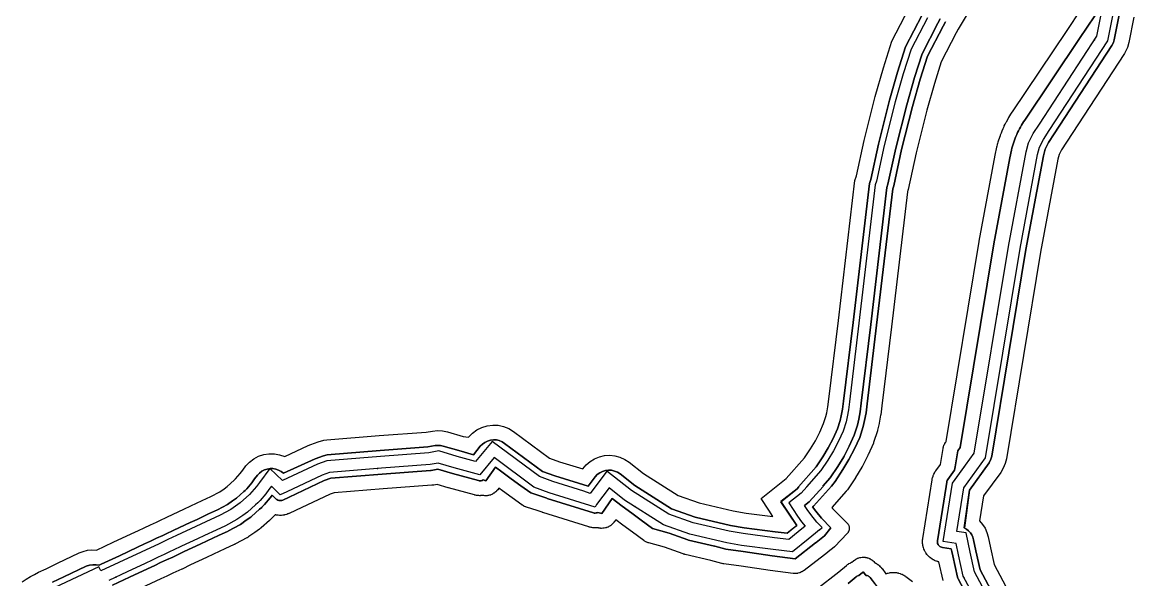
# Model space of a CAD drawing. Header units: inches. Extents: x 87989 to 118156, y 435697 to 451526.
# Drawn here: x 92615.4 to 92990.2, y 437992.6 to 438180.6 of the extents above; entities that cross this region are included whole.
import ezdxf

# ---------------------------------------------------------------- set-up
doc = ezdxf.new("R2010")
doc.units = ezdxf.units.IN
doc.header["$MEASUREMENT"] = 0
for name, color, linetype, true_color in [('As_waterkering_BWK', 7, 'Continuous', 0x7b8981), ('Beschermingszone_BWK', 7, 'Continuous', 0xcf890d), ('Grens_bebouwingsvrije_zone_BWK', 7, 'Continuous', 0x6789ae), ('Kernzone_BWK', 7, 'Continuous', 0xcb89af), ('Kunstwerken_BWK', 7, 'Continuous', 0xc78952), ('Referentiepunten_BWK', 7, 'Continuous', 0x178980)]:
    doc.layers.add(name, color=color, linetype=linetype, true_color=true_color)

msp = doc.modelspace()

# ---------------------------------------------------------------- linework, layer by layer
at = {"layer": 'As_waterkering_BWK'}
for points in [[(92941.1847, 437977.9754), (92932.7117, 437993.8696), (92931.11, 438001.05), (92930.32, 438004.85), (92925.97, 438005.47), (92929.1, 438025.193), (92936.4159, 438035.277), (92947.9253, 438104.9948), (92953.8784, 438136.8772), (92954.6721, 438139.9199), (92956.2596, 438143.0949), (92958.3763, 438146.2699), (92977.6896, 438175.8669), (92979.8211, 438186.5625)], [(92884.244, 438009.4833), (92885.1397, 438010.2435), (92883.3564, 438012.0244), (92881.3665, 438014.571), (92880.0861, 438016.3094), (92879.2164, 438017.6418), (92880.79, 438018.89), (92885.49, 438024.06), (92885.39, 438024.16), (92887.88, 438026.97), (92890.44, 438030.81), (92892.43, 438034.1), (92894.289, 438037.648), (92895.91, 438041.31), (92897.041, 438044.762), (92897.4721, 438046.7254), (92897.9382, 438049.2484), (92898.3, 438052.12), (92901.52, 438078.69), (92906.98, 438124.91), (92907.32, 438125.96), (92909.98, 438138.16), (92913.63, 438152.73), (92916.31, 438162.01), (92918.8, 438169.96), (92924.1652, 438180.2539), (92924.9476, 438181.6995)], [(92884.244, 438009.4833), (92882.8394, 438008.2912), (92880.407, 438006.326), (92880.401, 438006.321), (92875.128, 438002.062), (92868.59, 438002.828), (92857.947, 438004.215), (92853.01, 438005.016), (92840.565, 438007.946), (92831.688, 438011.107), (92818.518, 438019.491), (92813.288, 438023.573), (92809.1, 438017.94), (92808.59, 438017.09), (92793.047, 438021.956), (92787.941, 438023.813), (92774.509, 438033.793), (92769.752, 438027.961), (92761.031, 438030.374), (92755.71, 438031.935), (92752.979, 438031.439), (92736.59, 438030.233), (92719.03, 438028.813), (92716.52, 438027.881), (92704.608, 438022.303), (92702.445, 438021.291), (92701.18, 438022.49), (92699.46, 438024.12), (92698.607, 438022.998), (92697.53, 438021.53), (92695.619, 438019.359), (92694.88, 438018.52), (92694.144, 438017.864), (92691.369, 438015.39), (92689.799, 438014.29), (92687.84, 438012.92), (92683.99, 438010.84), (92680.808, 438009.356), (92676.924, 438007.545), (92674.554, 438006.439), (92669.13, 438003.91), (92666.297, 438002.534), (92665.35, 438002.097), (92663.291, 438001.148), (92661.254, 438000.196), (92659.26, 437999.264), (92656.873, 437998.148), (92650.775, 437995.297), (92644.601, 437992.411)]]:
    msp.add_lwpolyline(points, dxfattribs=at)
at = {"layer": 'Beschermingszone_BWK'}
for points in [[(92947.6016, 438206.0938), (92931.0371, 438178.2422), (92930.3477, 438176.9688), (92925.2949, 438167.2734), (92923.0137, 438159.9922), (92920.3906, 438150.9063), (92916.7969, 438136.5625), (92914.1113, 438124.2539), (92914.084, 438124.1367), (92914.0488, 438124.0156), (92913.8516, 438123.4062), (92908.4707, 438077.8594), (92905.248, 438051.2617), (92904.8672, 438048.2383), (92904.8457, 438048.1055), (92904.3418, 438045.3789), (92904.3359, 438045.3477), (92904.3262, 438045.2969), (92903.8301, 438043.0391), (92903.8027, 438042.9297), (92903.7637, 438042.7969), (92902.4883, 438038.9023), (92902.4258, 438038.7383), (92902.4023, 438038.6836), (92900.6309, 438034.6797), (92900.5859, 438034.5859), (92900.5586, 438034.5313), (92898.5664, 438030.7305), (92898.5176, 438030.6406), (92898.4902, 438030.5938), (92896.3789, 438027.1016), (92896.3184, 438027.0078), (92893.627, 438022.9727), (92893.5293, 438022.8359), (92893.3184, 438022.5625), (92893.2227, 438022.4453), (92888.4082, 438016.9258), (92888.6074, 438016.6719), (92893.5449, 438011.7422), (92893.6563, 438011.6211), (92893.7598, 438011.4961), (92893.8555, 438011.3633), (92893.9414, 438011.2227), (92894.0195, 438011.082), (92894.0859, 438010.9297), (92894.1445, 438010.7773), (92894.1914, 438010.6211), (92894.2285, 438010.4609), (92894.2559, 438010.3008), (92894.2715, 438010.1367), (92894.2773, 438009.9727), (92894.2715, 438009.8125), (92894.2559, 438009.6484), (92894.2285, 438009.4883), (92894.1914, 438009.3281), (92894.1445, 438009.1719), (92894.0859, 438009.0195), (92894.0195, 438008.8672), (92893.9414, 438008.7227), (92893.8555, 438008.5859), (92893.7598, 438008.4531), (92893.6563, 438008.3281), (92893.5938, 438008.2578), (92889.4023, 438003.8281), (92889.3535, 438003.7773), (92889.2344, 438003.6641), (92889.1367, 438003.582), (92887.1699, 438002.0313), (92886.2051, 438001.2734), (92885.959, 438001.0781), (92885.9316, 438001.0586), (92879.0273, 437995.7461), (92878.8809, 437995.6406), (92878.5391, 437995.418), (92878.4258, 437995.3477), (92878.2813, 437995.2734), (92878.1953, 437995.2305), (92877.8359, 437995.0703), (92877.7734, 437995.043), (92877.6211, 437994.9883), (92877.4668, 437994.9414), (92877.0859, 437994.8359), (92876.9258, 437994.8008), (92876.7637, 437994.7734), (92876.7012, 437994.7656), (92876.3105, 437994.7266), (92876.2109, 437994.7148), (92876.0469, 437994.7109), (92875.918, 437994.7148), (92875.5254, 437994.7344), (92875.4922, 437994.7383), (92875.3301, 437994.7539), (92867.6055, 437995.7656), (92867.5801, 437995.7695), (92857.7969, 437997.1602), (92851.9355, 437997.9688), (92851.7852, 437997.9922), (92851.4688, 437998.0586), (92851.3164, 437998.0938), (92847.6484, 437999.0859), (92847.5781, 437999.1055), (92838.9609, 438001.1328), (92838.8926, 438001.1484), (92838.7559, 438001.1836), (92838.6934, 438001.2031), (92838.4805, 438001.2656), (92838.4141, 438001.2852), (92838.2832, 438001.3281), (92838.252, 438001.3398), (92838.2168, 438001.3516), (92832.0176, 438003.5586), (92826.6504, 438005.0391), (92826.5078, 438005.0859), (92826.2129, 438005.1836), (92826.0684, 438005.2383), (92825.9297, 438005.3008), (92825.6484, 438005.4375), (92825.5, 438005.5195), (92825.3867, 438005.5859), (92825.1289, 438005.7539), (92825.1035, 438005.7734), (92825.0039, 438005.8438), (92821.1797, 438008.6758), (92817.9688, 438011.0664), (92815.5332, 438012.8711), (92815.0156, 438012.1172), (92814.9355, 438012.0078), (92814.8867, 438011.9414), (92814.6113, 438011.6094), (92814.5586, 438011.5469), (92814.4473, 438011.4258), (92814.3184, 438011.3086), (92813.9824, 438011.0156), (92813.873, 438010.9297), (92813.7402, 438010.832), (92813.6328, 438010.7656), (92813.2617, 438010.543), (92813.2305, 438010.5273), (92813.0859, 438010.4492), (92812.9375, 438010.3789), (92812.873, 438010.3555), (92812.4688, 438010.1992), (92812.3809, 438010.168), (92812.2246, 438010.1211), (92812.0586, 438010.082), (92811.6289, 438010), (92811.4785, 438009.9766), (92811.3164, 438009.9609), (92811.2012, 438009.9531), (92810.7676, 438009.9453), (92810.5566, 438009.9492), (92810.3945, 438009.9687), (92810.3379, 438009.9766), (92809.9102, 438010.043), (92809.8066, 438010.0586), (92809.6992, 438010.0859), (92809.4375, 438010.1484), (92809.2168, 438010.1211), (92809.0957, 438010.1133), (92809.0078, 438010.1094), (92808.5918, 438010.0938), (92808.5176, 438010.0938), (92808.3828, 438010.0977), (92808.0508, 438010.1172), (92808.0215, 438010.1172), (92807.8516, 438010.1328), (92807.4316, 438010.1914), (92807.2832, 438010.2188), (92807.2266, 438010.2305), (92806.9004, 438010.3008), (92806.8008, 438010.3281), (92806.5977, 438010.3789), (92806.498, 438010.4102), (92790.9277, 438015.2852), (92790.875, 438015.3008), (92790.7344, 438015.3516), (92790.6816, 438015.3672), (92789.0176, 438015.9727), (92785.4004, 438017.0938), (92785.3359, 438017.1133), (92785.2031, 438017.1641), (92784.8086, 438017.3242), (92784.6484, 438017.3945), (92784.5039, 438017.4727), (92784.4473, 438017.5078), (92784.0938, 438017.7227), (92784.0117, 438017.7773), (92783.9219, 438017.8398), (92780.6152, 438020.2656), (92777.3906, 438022.6211), (92776.1504, 438023.5273), (92775.752, 438022.9844), (92775.7207, 438022.9453), (92775.6387, 438022.8438), (92775.3809, 438022.5391), (92775.3574, 438022.5117), (92775.2441, 438022.3945), (92775.125, 438022.2813), (92775.0977, 438022.2578), (92774.791, 438021.9961), (92774.6934, 438021.918), (92774.5605, 438021.8242), (92774.4668, 438021.7656), (92774.125, 438021.5547), (92774.0801, 438021.5313), (92773.9355, 438021.4531), (92773.7773, 438021.3828), (92773.3965, 438021.2266), (92773.2617, 438021.1758), (92773.1055, 438021.1289), (92773.0137, 438021.1055), (92772.623, 438021.0195), (92772.5566, 438021.0039), (92772.3945, 438020.9766), (92772.2305, 438020.9609), (92771.8281, 438020.9336), (92771.5059, 438020.9375), (92771.4277, 438020.9414), (92771.0293, 438020.9805), (92770.9434, 438020.9922), (92770.7832, 438021.0156), (92770.707, 438021.0313), (92770.5586, 438021.0117), (92770.375, 438020.9922), (92769.957, 438020.9688), (92769.8105, 438020.9648), (92769.75, 438020.9648), (92769.4238, 438020.9727), (92769.3184, 438020.9766), (92769.2188, 438020.9883), (92768.8105, 438021.0313), (92768.748, 438021.0391), (92768.6074, 438021.0586), (92768.2754, 438021.125), (92768.1855, 438021.1445), (92767.9844, 438021.1875), (92767.8945, 438021.2109), (92759.1309, 438023.6367), (92759.0938, 438023.6484), (92755.3301, 438024.75), (92754.2305, 438024.5508), (92754.1641, 438024.5391), (92754.0332, 438024.5195), (92753.9727, 438024.5117), (92753.7578, 438024.4844), (92753.6914, 438024.4766), (92753.5586, 438024.4648), (92753.4922, 438024.457), (92737.1289, 438023.2539), (92720.5586, 438021.9141), (92719.2266, 438021.418), (92707.5762, 438015.9648), (92705.4121, 438014.9492), (92705.3145, 438014.9063), (92705.1133, 438014.8242), (92705.0176, 438014.7852), (92704.6973, 438014.668), (92704.6387, 438014.6484), (92704.4941, 438014.6055), (92704.0762, 438014.4883), (92703.9102, 438014.4492), (92703.873, 438014.4453), (92703.5371, 438014.3828), (92703.4141, 438014.3633), (92703.3262, 438014.3516), (92702.9023, 438014.3125), (92702.8262, 438014.3047), (92702.6875, 438014.3008), (92702.3477, 438014.2969), (92702.1445, 438014.3047), (92701.707, 438014.3359), (92701.5684, 438014.3516), (92701.4961, 438014.3594), (92701.1582, 438014.4141), (92701.0703, 438014.4297), (92700.9492, 438014.457), (92700.6895, 438014.5234), (92700.1328, 438013.8945), (92700.082, 438013.8359), (92699.9785, 438013.7266), (92699.9258, 438013.6719), (92699.7539, 438013.5), (92699.7031, 438013.4492), (92699.5938, 438013.3438), (92699.5371, 438013.293), (92698.8027, 438012.6406), (92696.0195, 438010.1563), (92695.9727, 438010.1172), (92695.8594, 438010.0234), (92695.8027, 438009.9766), (92695.6191, 438009.832), (92695.5898, 438009.8086), (92695.5625, 438009.7891), (92695.4453, 438009.6992), (92695.3848, 438009.6563), (92693.8125, 438008.5547), (92691.8516, 438007.1836), (92691.8008, 438007.1484), (92691.6719, 438007.0625), (92691.6113, 438007.0273), (92691.416, 438006.9063), (92691.3535, 438006.8672), (92691.2305, 438006.7969), (92691.168, 438006.7617), (92687.3164, 438004.6797), (92687.2852, 438004.6641), (92687.2188, 438004.6289), (92687.1875, 438004.6133), (92687.082, 438004.5586), (92687.0566, 438004.5469), (92686.9824, 438004.5117), (92686.9492, 438004.4961), (92683.7656, 438003.0117), (92679.8828, 438001.2031), (92677.5137, 438000.0938), (92672.1387, 437997.5898), (92669.3145, 437996.2188), (92669.2715, 437996.1992), (92668.2813, 437995.7422), (92666.2383, 437994.7969), (92664.2188, 437993.8555), (92662.2246, 437992.9219), (92653.7422, 437988.957)], [(92925.8789, 437992.3438), (92924.4766, 437998.6367), (92924.2832, 437998.6797), (92924.1836, 437998.707), (92924.0918, 437998.7305), (92923.7129, 437998.8477), (92923.6484, 437998.8711), (92923.5254, 437998.9141), (92923.2324, 437999.0313), (92923.2012, 437999.0469), (92923.0508, 437999.1133), (92922.6953, 437999.2891), (92922.5527, 437999.3672), (92922.5215, 437999.3828), (92922.248, 437999.5469), (92922.1406, 437999.6133), (92922.082, 437999.6563), (92921.7598, 437999.8828), (92921.6855, 437999.9375), (92921.6035, 438000.0039), (92921.3594, 438000.207), (92921.3164, 438000.2461), (92921.2129, 438000.3438), (92920.9219, 438000.6289), (92920.7988, 438000.7578), (92920.5859, 438001.0039), (92920.4902, 438001.1211), (92920.4629, 438001.1563), (92920.2266, 438001.4766), (92920.1602, 438001.5742), (92920.1152, 438001.6406), (92919.9473, 438001.9102), (92919.9063, 438001.9805), (92919.8496, 438002.082), (92919.668, 438002.4336), (92919.6465, 438002.4766), (92919.584, 438002.6133), (92919.459, 438002.9102), (92919.3945, 438003.082), (92919.2676, 438003.4688), (92919.2266, 438003.6055), (92919.2129, 438003.6602), (92919.1387, 438003.9648), (92919.1152, 438004.0703), (92919.0996, 438004.1602), (92919.0352, 438004.5508), (92919.0254, 438004.625), (92919.0117, 438004.75), (92918.9863, 438005.0664), (92918.9844, 438005.1016), (92918.9785, 438005.2617), (92918.9785, 438005.6602), (92918.9824, 438005.8242), (92918.9844, 438005.8555), (92919.0098, 438006.1719), (92919.0195, 438006.2734), (92919.043, 438006.4688), (92919.0469, 438006.5), (92919.0566, 438006.5664), (92922.1895, 438026.3086), (92922.207, 438026.4063), (92922.25, 438026.6211), (92922.2734, 438026.7266), (92922.3477, 438027.0234), (92922.3594, 438027.0703), (92922.4023, 438027.207), (92922.5254, 438027.582), (92922.5879, 438027.75), (92922.709, 438028.0391), (92922.7715, 438028.1758), (92922.7891, 438028.2109), (92922.9648, 438028.5547), (92923.0254, 438028.6641), (92923.0605, 438028.7227), (92923.2207, 438028.9844), (92923.2715, 438029.0664), (92923.3789, 438029.2266), (92923.4336, 438029.3047), (92925.043, 438031.5195), (92925.8965, 438036.8984), (92925.9141, 438036.9961), (92925.9395, 438037.1094), (92926.0313, 438037.4805), (92926.043, 438037.5273), (92926.0918, 438037.6836), (92926.1504, 438037.8438), (92926.3008, 438038.1992), (92926.3652, 438038.3398), (92926.4414, 438038.4844), (92926.4766, 438038.543), (92926.6777, 438038.8711), (92926.7285, 438038.9531), (92926.7852, 438039.0313), (92926.9336, 438039.2383), (92938.0723, 438106.6992), (92938.082, 438106.7539), (92943.5098, 438135.8281), (92944.0234, 438138.4688), (92944.0352, 438138.5273), (92944.0645, 438138.6602), (92944.0801, 438138.7227), (92944.248, 438139.3945), (92944.2598, 438139.4414), (92944.2891, 438139.5508), (92944.3047, 438139.6016), (92944.502, 438140.2656), (92944.6973, 438140.9297), (92944.7148, 438140.9844), (92944.75, 438141.0898), (92944.7637, 438141.1367), (92944.9922, 438141.7969), (92945.2188, 438142.4531), (92945.2383, 438142.5039), (92945.2754, 438142.6055), (92945.2949, 438142.6563), (92945.5508, 438143.3086), (92945.8086, 438143.957), (92945.8262, 438144), (92945.8691, 438144.1055), (92945.8906, 438144.1563), (92946.1758, 438144.793), (92946.4609, 438145.4297), (92946.4844, 438145.4805), (92946.5313, 438145.5781), (92946.5508, 438145.6211), (92946.8672, 438146.2539), (92947.1816, 438146.8789), (92947.2051, 438146.9258), (92947.2559, 438147.0195), (92947.2813, 438147.0664), (92947.957, 438148.2813), (92947.9805, 438148.3203), (92948.0391, 438148.4219), (92948.0684, 438148.4688), (92948.4316, 438149.0625), (92948.7949, 438149.6484), (92948.8242, 438149.6953), (92948.8828, 438149.7852), (92948.9082, 438149.8242), (92949.2949, 438150.3984), (92967.752, 438177.8477), (92972.3203, 438184.7344)], [(92645.9141, 437990.8047), (92651.6211, 437993.4844), (92657.7207, 437996.3359), (92660.1074, 437997.4531), (92662.1016, 437998.3828), (92664.1328, 437999.332), (92666.1875, 438000.2813), (92667.1523, 438000.7266), (92669.9902, 438002.1055), (92675.4004, 438004.625), (92677.7695, 438005.7344), (92681.6523, 438007.543), (92684.8359, 438009.0273), (92684.9414, 438009.082), (92688.791, 438011.1602), (92688.9863, 438011.2812), (92690.9453, 438012.6523), (92692.5156, 438013.7539), (92692.6992, 438013.8984), (92695.4746, 438016.3711), (92696.2109, 438017.0273), (92696.3809, 438017.1992), (92697.1191, 438018.0391), (92699.0313, 438020.207), (92699.1426, 438020.3477), (92699.7129, 438021.125), (92699.8047, 438021.0391), (92701.0684, 438019.8398), (92701.3359, 438019.625), (92701.6348, 438019.4609), (92701.957, 438019.3516), (92702.2949, 438019.2969), (92702.6367, 438019.3008), (92702.9727, 438019.3633), (92703.293, 438019.4805), (92705.4551, 438020.4922), (92717.293, 438026.0352), (92719.4668, 438026.8438), (92736.7441, 438028.2383), (92753.125, 438029.4453), (92753.3359, 438029.4727), (92755.6016, 438029.8828), (92760.4824, 438028.4492), (92769.2188, 438026.0352), (92769.541, 438025.9727), (92769.8691, 438025.9648), (92770.1934, 438026.0117), (92770.5059, 438026.1094), (92770.7891, 438026.2539), (92771.7109, 438025.9297), (92775.0391, 438030.5391), (92777.1094, 438029.0195), (92780.3398, 438026.6602), (92783.5703, 438024.3008), (92786.8809, 438021.8711), (92790.6133, 438020.7148), (92792.3633, 438020.0781), (92792.4492, 438020.0469), (92807.9922, 438015.1797), (92808.3184, 438015.1094), (92808.6504, 438015.0898), (92808.9805, 438015.1289), (92809.3008, 438015.2188), (92809.4512, 438015.293), (92810.8906, 438014.9414), (92814.3398, 438019.9805), (92817.7402, 438017.4609), (92820.9492, 438015.0781), (92824.1602, 438012.6914), (92827.9805, 438009.8594), (92833.5234, 438008.332), (92839.8945, 438006.0625), (92840.1074, 438006), (92848.8496, 438003.9414), (92848.9609, 438003.9102), (92852.6191, 438002.9219), (92858.4902, 438002.1094), (92868.2695, 438000.7188), (92875.9805, 437999.7109), (92882.8691, 438005.0117), (92883.1094, 438005.1992), (92885.9004, 438007.3906), (92888.0898, 438010.125), (92884.8574, 438013.3516), (92882.9609, 438015.7813), (92881.9004, 438017.2188), (92882.1602, 438017.4258), (92888.252, 438024.125), (92889.4688, 438025.7461), (92892.1289, 438029.7383), (92894.1738, 438033.1172), (92896.0918, 438036.7773), (92897.7793, 438040.5937), (92898.9727, 438044.2344), (92899.4336, 438046.3281), (92899.916, 438048.9414), (92900.2852, 438051.875), (92903.5059, 438078.4531), (92908.9434, 438124.4805), (92909.2539, 438125.4375), (92911.9277, 438137.7031), (92915.5605, 438152.2109), (92918.2246, 438161.4336), (92920.6563, 438169.1914), (92925.9316, 438179.3164), (92926.6875, 438180.7109)], [(92977.0313, 438182.793), (92971.9102, 438175.0703), (92953.4395, 438147.6016), (92953.0527, 438147.0273), (92952.6895, 438146.4375), (92952.3242, 438145.8477), (92951.9863, 438145.2383), (92951.6484, 438144.6328), (92951.3379, 438144.0117), (92951.0254, 438143.3906), (92950.7402, 438142.7539), (92950.457, 438142.1172), (92950.2012, 438141.4727), (92949.9453, 438140.8242), (92949.7188, 438140.1641), (92949.4922, 438139.5117), (92949.2949, 438138.8438), (92949.0977, 438138.1797), (92948.9297, 438137.5117), (92948.4219, 438134.8945), (92943.002, 438105.8594), (92931.6758, 438037.2578), (92930.832, 438036.0938), (92929.9668, 438030.6445), (92929.793, 438029.5547), (92927.4805, 438026.3672), (92927.3203, 438026.1055), (92927.2012, 438025.8203), (92927.127, 438025.5234), (92926.8906, 438024.0313), (92923.9941, 438005.7852), (92923.9707, 438005.4688), (92923.9961, 438005.1523), (92924.0703, 438004.8438), (92924.1934, 438004.5508), (92924.3613, 438004.2813), (92924.5684, 438004.043), (92924.8125, 438003.8398), (92925.084, 438003.6758), (92925.3789, 438003.5586), (92925.6875, 438003.4883), (92928.6484, 438003.0664), (92928.8496, 438002.0977), (92929.1543, 438000.6289), (92930.7598, 437993.4336), (92930.832, 437993.1836), (92930.9473, 437992.9297), (92933.0156, 437989.0469)], [(92883.2773, 437989.4219), (92890.7246, 437995.25), (92893.3301, 437997.4492), (92893.416, 437997.5195), (92893.5957, 437997.6563), (92893.6816, 437997.7227), (92893.9668, 437997.9219), (92894.0156, 437997.9531), (92894.1484, 437998.0391), (92894.5273, 437998.2578), (92894.6738, 437998.3359), (92894.7168, 437998.3594), (92895.0332, 437998.5039), (92895.1211, 437998.543), (92895.6738, 437998.9727), (92895.8965, 437999.1484), (92895.9258, 437999.1719), (92896.0547, 437999.2656), (92896.3848, 437999.4883), (92896.5254, 437999.5742), (92896.6699, 437999.6523), (92896.7266, 437999.6797), (92897.084, 437999.8438), (92897.1758, 437999.8828), (92897.3281, 437999.9414), (92897.4531, 437999.9805), (92897.832, 438000.0859), (92897.8652, 438000.0977), (92898.0234, 438000.1328), (92898.1855, 438000.1602), (92898.2168, 438000.1641), (92898.6074, 438000.2109), (92898.7383, 438000.2227), (92898.9023, 438000.2266), (92899.002, 438000.2266), (92899.3945, 438000.2109), (92899.459, 438000.207), (92899.6211, 438000.1914), (92899.7852, 438000.1641), (92900.1719, 438000.0859), (92900.3281, 438000.0508), (92900.4844, 438000.0039), (92900.5508, 437999.9805), (92900.9199, 437999.8438), (92901.0078, 437999.8086), (92901.1563, 437999.7422), (92901.2773, 437999.6758), (92901.6328, 437999.4766), (92901.7832, 437999.3828), (92901.916, 437999.2891), (92901.9473, 437999.2656), (92902.2559, 437999.0195), (92902.3516, 437998.9414), (92902.4707, 437998.8281), (92902.543, 437998.75), (92902.8105, 437998.4609), (92902.8477, 437998.418), (92902.9043, 437998.3516), (92903.0273, 437998.293), (92903.1699, 437998.2148), (92903.1953, 437998.1992), (92903.459, 437998.043), (92903.5723, 437997.9727), (92903.6211, 437997.9414), (92903.9336, 437997.7188), (92904.0195, 437997.6563), (92904.0879, 437997.6016), (92904.3242, 437997.4063), (92904.3828, 437997.3594), (92904.4668, 437997.2813), (92904.7441, 437997.0156), (92904.7773, 437996.9805), (92904.877, 437996.875), (92905.0879, 437996.6406), (92905.1426, 437996.5742), (92905.2656, 437996.4258), (92905.3223, 437996.3516), (92906.6309, 437994.6367), (92906.6563, 437994.6484), (92906.8105, 437994.707), (92906.8574, 437994.7227), (92907.1855, 437994.8242), (92907.2949, 437994.8594), (92907.3926, 437994.8828), (92907.8125, 437994.9766), (92907.875, 437994.9883), (92908.0234, 437995.0156), (92908.3711, 437995.0625), (92908.5391, 437995.0781), (92908.5801, 437995.082), (92909.0215, 437995.1016), (92909.1328, 437995.1055), (92909.2246, 437995.1055), (92909.5684, 437995.0898), (92909.6406, 437995.0898), (92909.7832, 437995.0742), (92910.2207, 437995.0195), (92910.3906, 437994.9922), (92910.4219, 437994.9844), (92910.7598, 437994.9141), (92910.8867, 437994.8828), (92910.9668, 437994.8594), (92911.3789, 437994.7344), (92911.4551, 437994.7109), (92911.582, 437994.6641), (92911.9141, 437994.5313), (92912.0879, 437994.4531), (92912.4824, 437994.2539), (92912.6055, 437994.1875), (92912.6699, 437994.1484), (92912.9629, 437993.9688), (92913.0449, 437993.9141), (92913.2305, 437993.7891), (92913.3184, 437993.7266), (92915.6035, 437992.0273)], [(92903.623, 437990.3359), (92901.3477, 437993.3203), (92901.1445, 437993.5508), (92900.9063, 437993.7461), (92900.6426, 437993.9023), (92900.3574, 437994.0156), (92900.0586, 437994.0859), (92899.8848, 437994.0977), (92899.7207, 437994.3086), (92899, 437995.2305), (92898.7598, 437995.0391), (92897.5137, 437994.0703), (92897.1563, 437993.9805), (92896.8418, 437993.832), (92896.5566, 437993.6328), (92893.9043, 437991.3906)]]:
    msp.add_lwpolyline(points, dxfattribs=at)
for points in [[(92615.4452, 437991.8633, 0), (92616.8002, 437992.8107, 0), (92618.2622, 437993.7229, 0), (92619.5351, 437994.4332, 0), (92620.9335, 437995.1346, 0), (92623.4679, 437996.346, 0), (92627.292, 437998.1602, 0), (92634.6308, 438001.6422, 0), (92636.0163, 438002.1932, 0), (92637.466, 438002.5419, 0), (92638.9505, 438002.6812, 0), (92640.4398, 438002.6083, 0), (92646.1165, 438005.2619, 0), (92652.2142, 438008.1127, 0), (92654.6017, 438009.229, 0), (92656.5964, 438010.1613, 0), (92658.6601, 438011.1257, 0), (92660.7433, 438012.0859, 0), (92661.5891, 438012.4762, 0), (92664.4029, 438013.8421, 0), (92669.9039, 438016.4078, 0), (92672.2739, 438017.5138, 0), (92676.1591, 438019.3253, 0), (92679.0467, 438020.6721, 0), (92682.0546, 438022.2971, 0), (92683.491, 438023.3016, 0), (92684.5296, 438024.0293, 0), (92686.9045, 438026.1466, 0), (92687.3633, 438026.6283, 0), (92688.9501, 438028.431, 0), (92689.7941, 438029.5801, 0), (92690.8684, 438030.984, 0), (92692.1039, 438032.3024, 0), (92693.5404, 438033.3983, 0), (92695.1384, 438034.2416, 0), (92696.8538, 438034.8091, 0), (92698.6394, 438035.085, 0), (92700.4461, 438035.0619, 0), (92702.2241, 438034.7403, 0), (92703.9244, 438034.1292, 0), (92711.8552, 438037.8429, 0), (92712.691, 438038.1931, 0), (92715.2344, 438039.1373, 0), (92717.1199, 438039.6459, 0), (92718.1434, 438039.7772, 0), (92735.7431, 438041.2003, 0), (92751.5886, 438042.3664, 0), (92753.7721, 438042.7629, 0), (92755.4576, 438042.9321, 0), (92757.1491, 438042.8405, 0), (92758.8065, 438042.4902, 0), (92764.0461, 438040.953, 0), (92765.9445, 438040.6956, 0), (92767.237, 438042.0462, 0), (92768.7397, 438043.1585, 0), (92770.4089, 438044.0003, 0), (92772.1967, 438044.5472, 0), (92774.0512, 438044.7835, 0), (92775.9189, 438044.7023, 0), (92777.7459, 438044.306, 0), (92779.4794, 438043.606, 0), (92781.0694, 438042.6226, 0), (92793.2112, 438033.6012, 0), (92796.5719, 438032.3789, 0), (92804.392, 438030.0441, 0), (92805.5403, 438031.3822, 0), (92806.8876, 438032.5196, 0), (92808.3993, 438033.4272, 0), (92810.0366, 438034.0816, 0), (92811.7574, 438034.466, 0), (92813.5176, 438034.5705, 0), (92815.2718, 438034.3925, 0), (92816.975, 438033.9366, 0), (92818.5835, 438033.2144, 0), (92820.056, 438032.2444, 0), (92824.8702, 438028.487, 0), (92836.5477, 438021.0531, 0), (92843.68, 438018.5134, 0), (92855.1539, 438015.812, 0), (92859.539, 438015.1005, 0), (92868.5219, 438013.9295, 0), (92867.1473, 438016.0283, 0), (92864.5228, 438020.0275, 0), (92872.9626, 438026.7216, 0), (92879.1463, 438033.7001, 0), (92881.1531, 438036.7102, 0), (92882.8431, 438039.5042, 0), (92884.3772, 438042.432, 0), (92885.6283, 438045.2586, 0), (92886.4155, 438047.6612, 0), (92886.6886, 438048.9048, 0), (92887.0639, 438050.9365, 0), (92887.383, 438053.4692, 0), (92890.5979, 438079.9969, 0), (92896.1825, 438127.2721, 0), (92896.688, 438128.833, 0), (92899.2686, 438140.6688, 0), (92903.0074, 438155.5934, 0), (92905.776, 438165.1803, 0), (92908.5945, 438174.1789, 0), (92914.4503, 438185.4142, 0)], [(92946.4793, 437980.7979, 0), (92938.3901, 437995.9721, 0), (92936.9752, 438002.3138, 0), (92936.1944, 438006.0713, 0), (92935.9524, 438006.9257, 0), (92935.5849, 438007.7341, 0), (92935.1002, 438008.4781, 0), (92934.5093, 438009.141, 0), (92933.8256, 438009.7077, 0), (92933.0646, 438010.1653, 0), (92934.8006, 438022.833, 0), (92941.4422, 438032.0153, 0), (92942.054, 438033.2248, 0), (92942.3302, 438034.2674, 0), (92953.8349, 438103.9554, 0), (92959.7376, 438135.5676, 0), (92960.3194, 438137.798, 0), (92961.4592, 438140.0775, 0), (92963.3849, 438142.9663, 0), (92982.8001, 438172.7274, 0), (92983.3278, 438173.8147, 0), (92983.5739, 438174.6942, 0), (92985.4763, 438184.2403, 0)], [(92918.8662, 438183.0686, 0), (92913.2333, 438172.2612, 0), (92910.5642, 438163.7393, 0), (92907.8359, 438154.2919, 0), (92904.1374, 438139.5284, 0), (92901.5207, 438127.5271, 0), (92901.0905, 438126.1984, 0), (92895.5625, 438079.4029, 0), (92892.3453, 438052.8559, 0), (92892.0068, 438050.1692, 0), (92891.5902, 438047.9142, 0), (92891.2453, 438046.3434, 0), (92890.3018, 438043.4638, 0), (92888.8825, 438040.2575, 0), (92887.2008, 438037.0478, 0), (92885.3744, 438034.0283, 0), (92883.1162, 438030.6409, 0), (92877.1532, 438023.9116, 0), (92877.2019, 438023.8628, 0), (92876.6789, 438023.2874, 0), (92871.2017, 438018.9431, 0), (92876.5983, 438010.9618, 0), (92875.4158, 438010.0069, 0), (92873.3205, 438008.3148, 0), (92869.3268, 438008.7825, 0), (92858.8153, 438010.1526, 0), (92854.1794, 438010.9047, 0), (92842.2641, 438013.71, 0), (92834.3388, 438016.5321, 0), (92821.9828, 438024.3979, 0), (92816.9797, 438028.3029, 0), (92816.106, 438028.8704, 0), (92815.1472, 438029.2781, 0), (92814.1324, 438029.5137, 0), (92813.0921, 438029.5701, 0), (92812.0578, 438029.4454, 0), (92811.0606, 438029.1437, 0), (92810.1307, 438028.6738, 0), (92809.2963, 438028.0501, 0), (92808.5823, 438027.2913, 0), (92806.2179, 438024.1198, 0), (92794.9697, 438027.6412, 0), (92790.8157, 438029.152, 0), (92778.0874, 438038.6091, 0), (92777.2278, 438039.1417, 0), (92776.2909, 438039.5223, 0), (92775.3035, 438039.7402, 0), (92774.2934, 438039.7891, 0), (92773.2895, 438039.6678, 0), (92772.3203, 438039.3795, 0), (92771.4132, 438038.9326, 0), (92770.5941, 438038.3397, 0), (92769.8861, 438037.6176, 0), (92767.5778, 438034.788, 0), (92762.6755, 438036.144, 0), (92757.399, 438037.6924, 0), (92756.495, 438037.8834, 0), (92755.5723, 438037.9334, 0), (92754.653, 438037.8411, 0), (92752.2206, 438037.3994, 0), (92736.128, 438036.2151, 0), (92718.2672, 438034.7577, 0), (92716.9597, 438034.4445, 0), (92714.2035, 438033.4103, 0), (92703.5029, 438028.5499, 0), (92702.7274, 438029.1502, 0), (92701.8644, 438029.616, 0), (92700.937, 438029.9348, 0), (92699.97, 438030.0981, 0), (92698.9894, 438030.1015, 0), (92698.0213, 438029.9449, 0), (92697.0917, 438029.6326, 0), (92696.2255, 438029.1729, 0), (92695.4459, 438028.578, 0), (92694.7737, 438027.864, 0), (92693.8, 438026.5882, 0), (92692.8501, 438025.2942, 0), (92691.1159, 438023.3241, 0), (92690.6171, 438022.7579, 0), (92690.1515, 438022.3428, 0), (92687.6384, 438020.1023, 0), (92686.3583, 438019.2054, 0), (92684.6843, 438018.0348, 0), (92681.2937, 438016.2029, 0), (92678.2722, 438014.7938, 0), (92674.3876, 438012.9825, 0), (92672.0176, 438011.8765, 0), (92666.5516, 438009.3275, 0), (92663.7291, 438007.957, 0), (92662.8373, 438007.5455, 0), (92660.7651, 438006.5904, 0), (92658.7135, 438005.6316, 0), (92656.7191, 438004.6994, 0), (92654.3318, 438003.5833, 0), (92648.234, 438000.7324, 0), (92642.0602, 437997.8465, 0), (92641.4361, 437997.4917, 0), (92640.3335, 437997.6786, 0), (92639.2154, 437997.6975, 0), (92638.1071, 437997.548, 0), (92637.034, 437997.2335, 0), (92629.4352, 437993.6429, 0), (92625.617, 437991.8314, 0)], [(92990.189, 438182.3052, 0), (92988.4775, 438173.717, 0), (92988.0262, 438172.1046, 0), (92987.0588, 438170.1112, 0), (92967.5587, 438140.2134, 0), (92965.7921, 438137.563, 0), (92965.0255, 438136.0298, 0), (92964.6202, 438134.4763, 0), (92958.7596, 438103.0892, 0), (92947.2589, 438033.426, 0), (92946.8507, 438031.7966, 0), (92946.1992, 438030.2484, 0), (92945.3195, 438028.8174, 0), (92939.551, 438020.8664, 0), (92938.2156, 438012.4515, 0), (92939.2251, 438011.2859, 0), (92940.0519, 438009.9842, 0), (92940.678, 438008.575, 0), (92941.0897, 438007.089, 0), (92941.8635, 438003.367, 0), (92943.1222, 437997.7243, 0), (92950.8915, 437983.15, 0)]]:
    msp.add_polyline3d(points, dxfattribs=at)
at = {"layer": 'Grens_bebouwingsvrije_zone_BWK'}
for points in [[(92944.7144, 437979.8571), (92936.4973, 437995.2713), (92935.0204, 438001.8926), (92933.6646, 438008.4137), (92930.5575, 438008.8566), (92932.9004, 438023.6197), (92940.2085, 438033.693), (92951.865, 438104.3019), (92957.7845, 438136.0041), (92958.437, 438138.5053), (92959.726, 438141.0833), (92961.7154, 438144.0675), (92981.4615, 438174.3277), (92983.5912, 438185.0144)], [(92920.6325, 438182.1303), (92915.0889, 438171.4941), (92912.4795, 438163.1628), (92909.7672, 438153.7713), (92906.0849, 438139.0723), (92903.4538, 438127.0047), (92903.0537, 438125.7689), (92897.5483, 438079.1652), (92894.3302, 438052.6106), (92893.9839, 438049.8623), (92893.5508, 438047.5179), (92893.1772, 438045.8163), (92892.1712, 438042.7458), (92890.6847, 438039.3876), (92888.9439, 438036.0652), (92887.063, 438032.9555), (92884.7041, 438029.4173), (92879.8988, 438023.9944), (92879.9646, 438023.9285), (92878.0492, 438021.8216), (92873.8733, 438018.5094), (92876.7984, 438014.0283), (92878.1796, 438012.153), (92879.4467, 438010.6926), (92877.0414, 438008.7496), (92873.923, 438006.2305), (92869.0812, 438006.7978), (92858.5259, 438008.1734), (92853.7896, 438008.9418), (92841.6977, 438011.7887), (92833.4552, 438014.7238), (92820.8279, 438022.7623), (92812.5211, 438029.2457), (92806.8689, 438021.6432), (92804.8165, 438022.4628), (92794.3288, 438025.7462), (92789.8574, 438027.3723), (92773.8258, 438039.2838), (92768.3025, 438032.5123), (92762.1274, 438034.2209), (92755.9271, 438036.0399), (92752.4734, 438035.4126), (92736.282, 438034.2212), (92718.1562, 438032.7554), (92714.9731, 438031.5734), (92703.2188, 438026.0689), (92698.9746, 438030.0908), (92695.4021, 438025.3917), (92694.4101, 438024.0396), (92692.0381, 438021.3452), (92688.8819, 438018.5316), (92685.7362, 438016.3298), (92682.1925, 438014.4153), (92667.411, 438007.5219), (92664.5856, 438006.1496), (92661.6071, 438004.7763), (92641.9242, 437995.5752), (92641.2281, 437997.0244), (92626.4767, 437990.0256)]]:
    msp.add_lwpolyline(points, dxfattribs=at)
at = {"layer": 'Kernzone_BWK'}
for points in [[(92985.4766, 438184.2422), (92983.5742, 438174.6953), (92983.3281, 438173.8164), (92982.8008, 438172.7266), (92963.3867, 438142.9648), (92961.4609, 438140.0781), (92960.3203, 438137.7969), (92959.7383, 438135.5664), (92953.8359, 438103.957), (92942.332, 438034.2656), (92942.0547, 438033.2266), (92941.4414, 438032.0156), (92934.8008, 438022.832), (92933.0664, 438010.1641), (92933.8242, 438009.707), (92934.5078, 438009.1406), (92935.1016, 438008.4766), (92935.5859, 438007.7344), (92935.9531, 438006.9258), (92936.1953, 438006.0703), (92936.9766, 438002.3125), (92938.3906, 437995.9727), (92946.4805, 437980.7969)], [(92625.6172, 437991.832), (92629.4336, 437993.6445), (92637.0352, 437997.2344), (92638.1055, 437997.5469), (92639.2148, 437997.6992), (92640.332, 437997.6797), (92641.4375, 437997.4922), (92642.0586, 437997.8477), (92648.2344, 438000.7305), (92654.332, 438003.582), (92656.7188, 438004.6992), (92658.7148, 438005.6328), (92660.7656, 438006.5898), (92662.8359, 438007.5469), (92663.7305, 438007.957), (92666.5508, 438009.3281), (92672.0195, 438011.875), (92674.3867, 438012.9844), (92678.2734, 438014.793), (92681.293, 438016.2031), (92684.6836, 438018.0352), (92686.3594, 438019.207), (92687.6367, 438020.1016), (92690.1523, 438022.3438), (92690.6172, 438022.7578), (92691.1172, 438023.3242), (92692.8516, 438025.293), (92693.8008, 438026.5898), (92694.7734, 438027.8633), (92695.4453, 438028.5781), (92696.2266, 438029.1719), (92697.0898, 438029.6328), (92698.0195, 438029.9453), (92698.9883, 438030.1016), (92699.9688, 438030.0977), (92700.9375, 438029.9336), (92701.8633, 438029.6172), (92702.7266, 438029.1484), (92703.5039, 438028.5508), (92714.2031, 438033.4102), (92716.9609, 438034.4453), (92718.2656, 438034.7578), (92736.1289, 438036.2148), (92752.2188, 438037.3984), (92754.6523, 438037.8398), (92755.5742, 438037.9336), (92756.4961, 438037.8828), (92757.3984, 438037.6914), (92762.6758, 438036.1445), (92767.5781, 438034.7891), (92769.8867, 438037.6172), (92770.5938, 438038.3398), (92771.4141, 438038.9336), (92772.3203, 438039.3789), (92773.2891, 438039.668), (92774.293, 438039.7891), (92775.3047, 438039.7383), (92776.2891, 438039.5234), (92777.2266, 438039.1406), (92778.0859, 438038.6094), (92790.8164, 438029.1523), (92794.9688, 438027.6406), (92806.2188, 438024.1211), (92808.582, 438027.293), (92809.2969, 438028.0508), (92810.1289, 438028.6719), (92811.0625, 438029.1445), (92812.0586, 438029.4453), (92813.0938, 438029.5703), (92814.1328, 438029.5156), (92815.1484, 438029.2773), (92816.1055, 438028.8711), (92816.9805, 438028.3047), (92821.9844, 438024.3984), (92834.3398, 438016.5313), (92842.2656, 438013.7109), (92854.1797, 438010.9063), (92858.8164, 438010.1523), (92869.3281, 438008.7813), (92873.3203, 438008.3164), (92875.4141, 438010.0078), (92876.5977, 438010.9609), (92871.2031, 438018.9414), (92876.6797, 438023.2891), (92877.2031, 438023.8633), (92877.1523, 438023.9102), (92883.1172, 438030.6406), (92885.375, 438034.0273), (92887.1992, 438037.0469), (92888.8828, 438040.2578), (92890.3008, 438043.4648), (92891.2461, 438046.3438), (92891.5898, 438047.9141), (92892.0078, 438050.168), (92892.3438, 438052.8555), (92895.5625, 438079.4023), (92901.0898, 438126.1992), (92901.5195, 438127.5273), (92904.1367, 438139.5273), (92907.8359, 438154.293), (92910.5625, 438163.7383), (92913.2344, 438172.2617), (92918.8672, 438183.0703)], [(92926.6875, 438180.7109), (92925.9297, 438179.3164), (92920.6563, 438169.1914), (92918.2266, 438161.4336), (92915.5625, 438152.2109), (92911.9258, 438137.7031), (92909.2539, 438125.4375), (92908.9414, 438124.4805), (92903.5039, 438078.4531), (92900.2852, 438051.875), (92899.9141, 438048.9414), (92899.4336, 438046.3281), (92898.9727, 438044.2344), (92897.7813, 438040.5937), (92896.0898, 438036.7773), (92894.1719, 438033.1172), (92892.1289, 438029.7383), (92889.4688, 438025.7461), (92888.2539, 438024.125), (92882.1602, 438017.4258), (92881.9023, 438017.2188), (92882.9609, 438015.7813), (92884.8555, 438013.3516), (92888.0898, 438010.125), (92885.8984, 438007.3906), (92883.1094, 438005.1992), (92882.8711, 438005.0117), (92875.9805, 437999.7109), (92868.2695, 438000.7188), (92858.4883, 438002.1094), (92852.6211, 438002.9219), (92848.9609, 438003.9102), (92848.8516, 438003.9414), (92840.1055, 438006), (92839.8945, 438006.0625), (92833.5234, 438008.332), (92827.9805, 438009.8594), (92824.1602, 438012.6914), (92820.9492, 438015.0781), (92817.7383, 438017.4609), (92814.3398, 438019.9805), (92810.8906, 438014.9414), (92809.4531, 438015.293), (92809.3008, 438015.2188), (92808.9805, 438015.1289), (92808.6484, 438015.0898), (92808.3164, 438015.1094), (92807.9922, 438015.1797), (92792.4492, 438020.0469), (92792.3633, 438020.0781), (92790.6133, 438020.7148), (92786.8789, 438021.8711), (92783.5703, 438024.3008), (92780.3398, 438026.6602), (92777.1094, 438029.0195), (92775.0391, 438030.5391), (92771.7109, 438025.9297), (92770.7891, 438026.2539), (92770.5078, 438026.1094), (92770.1953, 438026.0117), (92769.8672, 438025.9648), (92769.5391, 438025.9727), (92769.2188, 438026.0352), (92760.4844, 438028.4492), (92755.6016, 438029.8828), (92753.3359, 438029.4727), (92753.125, 438029.4453), (92736.7422, 438028.2383), (92719.4688, 438026.8438), (92717.293, 438026.0352), (92705.457, 438020.4922), (92703.293, 438019.4805), (92702.9727, 438019.3633), (92702.6367, 438019.3008), (92702.2969, 438019.2969), (92701.957, 438019.3516), (92701.6367, 438019.4609), (92701.3359, 438019.625), (92701.0703, 438019.8398), (92699.8047, 438021.0391), (92699.7148, 438021.125), (92699.1445, 438020.3477), (92699.0313, 438020.207), (92697.1211, 438018.0391), (92696.3789, 438017.1992), (92696.2109, 438017.0273), (92695.4766, 438016.3711), (92692.6992, 438013.8984), (92692.5156, 438013.7539), (92690.9453, 438012.6523), (92688.9844, 438011.2812), (92688.7891, 438011.1602), (92684.9414, 438009.082), (92684.8359, 438009.0273), (92681.6523, 438007.543), (92677.7695, 438005.7344), (92675.3984, 438004.625), (92669.9883, 438002.1055), (92667.1523, 438000.7266), (92666.1875, 438000.2813), (92664.1328, 437999.332), (92662.1016, 437998.3828), (92660.1055, 437997.4531), (92657.7188, 437996.3359), (92651.6211, 437993.4844), (92645.9141, 437990.8047)], [(92933.0156, 437989.0469), (92930.9453, 437992.9297), (92930.832, 437993.1836), (92930.7578, 437993.4336), (92929.1563, 438000.6289), (92928.8477, 438002.0977), (92928.6484, 438003.0664), (92925.6875, 438003.4883), (92925.3789, 438003.5586), (92925.0859, 438003.6758), (92924.8125, 438003.8398), (92924.5703, 438004.043), (92924.3594, 438004.2813), (92924.1953, 438004.5508), (92924.0703, 438004.8438), (92923.9961, 438005.1523), (92923.9688, 438005.4688), (92923.9961, 438005.7852), (92926.8906, 438024.0313), (92927.1289, 438025.5234), (92927.2031, 438025.8203), (92927.3203, 438026.1055), (92927.4805, 438026.3672), (92929.793, 438029.5547), (92929.9648, 438030.6445), (92930.832, 438036.0938), (92931.6758, 438037.2578), (92943, 438105.8594), (92948.4219, 438134.8945), (92948.9297, 438137.5117), (92949.0977, 438138.1797), (92949.2969, 438138.8438), (92949.4922, 438139.5117), (92949.7188, 438140.1641), (92949.9453, 438140.8242), (92950.1992, 438141.4727), (92950.457, 438142.1172), (92950.7422, 438142.7539), (92951.0234, 438143.3906), (92951.3359, 438144.0117), (92951.6484, 438144.6328), (92951.9883, 438145.2383), (92952.3242, 438145.8477), (92952.6875, 438146.4375), (92953.0508, 438147.0273), (92953.4414, 438147.6016), (92971.9102, 438175.0703), (92977.0313, 438182.793)], [(92893.9063, 437991.3906), (92896.5586, 437993.6328), (92896.8398, 437993.832), (92897.1563, 437993.9805), (92897.5117, 437994.0703), (92898.7617, 437995.0391), (92899, 437995.2305), (92899.7188, 437994.3086), (92899.8867, 437994.0977), (92900.0586, 437994.0859), (92900.3594, 437994.0156), (92900.6445, 437993.9023), (92900.9063, 437993.7461), (92901.1445, 437993.5508), (92901.3477, 437993.3203), (92903.6211, 437990.3359)]]:
    msp.add_lwpolyline(points, dxfattribs=at)
at = {"layer": 'Kunstwerken_BWK'}
for points in [[(92924.9476, 438181.6995), (92924.1652, 438180.2539), (92918.8, 438169.96), (92916.31, 438162.01), (92913.63, 438152.73), (92909.98, 438138.16), (92907.32, 438125.96), (92906.98, 438124.91), (92901.52, 438078.69), (92898.3, 438052.12), (92897.9382, 438049.2484), (92897.4721, 438046.7254), (92897.041, 438044.762), (92895.91, 438041.31), (92894.289, 438037.648), (92892.43, 438034.1), (92890.44, 438030.81), (92887.88, 438026.97), (92885.39, 438024.16), (92885.49, 438024.06), (92880.79, 438018.89), (92879.333, 438017.7344)], [(92875.6788, 438002.5069), (92875.128, 438002.062), (92868.59, 438002.828), (92857.947, 438004.215), (92853.01, 438005.016), (92840.565, 438007.946), (92831.688, 438011.107), (92818.518, 438019.491), (92813.288, 438023.573), (92809.1, 438017.94), (92808.59, 438017.09), (92793.047, 438021.956), (92787.941, 438023.813), (92774.509, 438033.793), (92769.752, 438027.961), (92761.031, 438030.374), (92755.71, 438031.935), (92752.979, 438031.439), (92736.59, 438030.233), (92719.03, 438028.813), (92716.52, 438027.881), (92704.608, 438022.303), (92702.445, 438021.291), (92701.18, 438022.49), (92699.46, 438024.12), (92698.607, 438022.998), (92697.53, 438021.53), (92695.619, 438019.359), (92694.88, 438018.52), (92694.144, 438017.864), (92691.369, 438015.39), (92689.799, 438014.29), (92687.84, 438012.92), (92683.99, 438010.84), (92680.808, 438009.356), (92676.924, 438007.545), (92674.554, 438006.439), (92669.13, 438003.91), (92666.297, 438002.534), (92665.35, 438002.097), (92663.291, 438001.148), (92661.254, 438000.196), (92659.26, 437999.264), (92656.873, 437998.148), (92650.775, 437995.297), (92644.601, 437992.411)], [(92933.1192, 437993.1051), (92932.7117, 437993.8696), (92931.11, 438001.05), (92930.32, 438004.85), (92925.97, 438005.47), (92929.1, 438025.193), (92933.2484, 438030.911)]]:
    msp.add_lwpolyline(points, dxfattribs=at)
at = {"layer": 'Referentiepunten_BWK'}
for p in [(92976.8993, 438174.6557), (92908.7488, 438132.5133), (92944.1527, 438082.1425), (92892.5366, 438034.3035), (92735.1739, 438030.1185), (92822.0201, 438017.2616), (92646.9953, 437993.5302)]:
    msp.add_point(p, dxfattribs=at)

doc.saveas('drawing.dxf')
